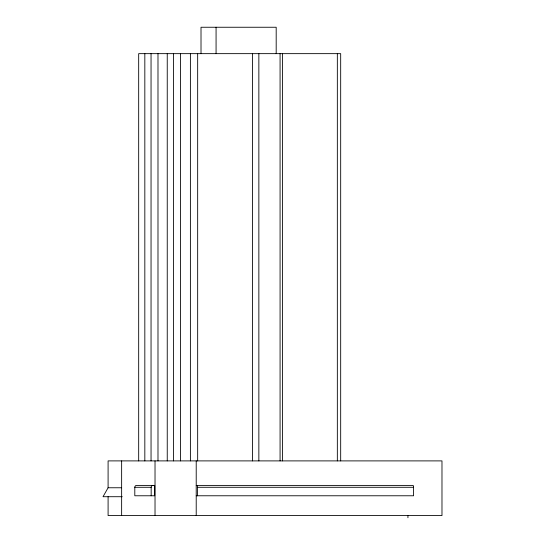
<?xml version="1.0" encoding="UTF-8"?>
<svg xmlns="http://www.w3.org/2000/svg" width="545" height="545" viewBox="0 0 545 545"><rect width="100%" height="100%" fill="white"/><g stroke="black" fill="none" stroke-linecap="round" stroke-linejoin="round"><path stroke-width="0.82" d="M108.094 496.713L108.094 515.57L441.981 515.57L441.981 460.893L108.094 460.893L108.094 487.761L103.019 496.713L122.223 496.713M196.214 485.404L412.933 485.404A1.887 0.654 -90 0 1 413.587 487.291L413.587 495.773L196.214 495.773M134.799 487.291A1.887 1.771 -90 0 1 136.563 485.404L154.698 485.404L154.698 495.773L134.799 495.773L134.799 487.291L151.163 487.291A1.887 1.771 -90 0 1 152.934 485.404M196.868 485.404A1.887 0.654 -90 0 1 197.522 487.291L413.587 487.291M108.094 487.761L121.555 487.761M407.939 515.57L407.939 517.75M340.68 460.893L340.68 53.648L138.675 53.648L138.675 460.893M337.341 53.648L337.341 460.893M282.528 53.648L282.528 460.893M280.076 53.648L280.076 460.893M276.186 53.648L276.186 27.25L201.01 27.25L201.01 53.648M258.855 53.648L258.855 460.893M252.471 53.648L252.471 460.893M216.072 27.25L216.072 53.648M197.665 53.648L197.665 460.893M197.522 487.291L197.522 495.773M196.214 460.893L196.214 515.57M190.396 53.648L190.396 460.893M180.409 53.648L180.409 460.893M173.467 53.648L173.467 460.893M167.247 53.648L167.247 460.893M157.989 53.648L157.989 460.893M155.025 460.893L155.025 515.57M151.163 487.291L151.163 495.773M151.047 53.648L151.047 460.893M144.827 53.648L144.827 460.893M121.637 460.893L121.637 515.57"/></g></svg>
